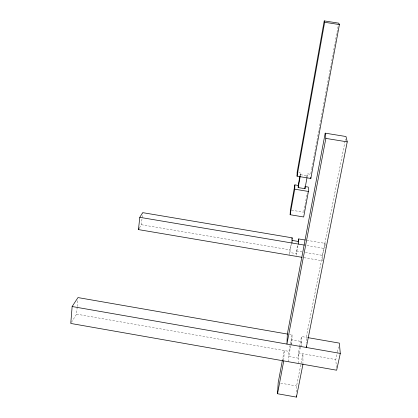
<?xml version="1.0" encoding="UTF-8"?>
<svg xmlns="http://www.w3.org/2000/svg" width="418" height="418" viewBox="0 0 418 418"><rect width="100%" height="100%" fill="white"/><g stroke="black" fill="none" stroke-linecap="round" stroke-linejoin="round"><path stroke-width="0.31" stroke-dasharray="2.09 1.57" d="M301.456 346.621L301.493 336.521L307.267 337.525M300.302 175.91L300.542 172.644L298.854 172.368M298.149 363.441L298.269 352.996L299.387 347.295M296.493 392.157L296.581 385.981L302.951 353.821L302.951 364.287M296.383 255.273L296.477 250.972L297.532 245.272M291.774 344.928L292.062 334.875L289.486 334.426M288.551 361.753L288.916 351.36L290.244 344.385M289.747 254.693L289.956 249.87L291.111 243.532M283.785 360.264L284.24 350.54L282.458 360.002M71.447 322.356L76.583 314.143L77.168 307.131M77.225 306.498L77.758 300.124M139.419 227.967L141.341 224.722L142.606 213.284M299.967 175.837L300.542 172.644M291.498 243.438L289.841 252.529L296.419 253.642L297.961 245.34M306.718 176.95L307.303 173.757L310.689 174.311L311.635 169.191M307.12 177.033L307.303 173.757M303.776 211.581L307.272 192.745M311.755 168.548L314.247 155.099M314.367 154.456L338.585 23.789M290.364 343.753L292.062 334.875M299.507 346.663L301.493 336.521M300.343 347.269L298.212 358.153L288.733 356.491L291.921 339.834L301.477 341.506L300.469 346.626M345.101 141.002L306.216 337.342L306.263 343.037M345.226 140.359L345.482 139.079M322.889 259.656L322.612 255.398L325 243.365L307.042 240.34M336.448 367.709L335.795 359.574L337.289 352.609M337.425 351.977L338.517 346.914M300.521 174.682L307.345 175.806M291.644 210.207L303.661 212.208M306.916 245.533L324.76 248.543M141.341 224.722L289.956 249.87M296.477 250.972L302.214 251.944M305.401 252.488L322.612 255.398M303.964 257.65L322.968 260.869M76.583 314.143L288.916 351.36M298.269 352.996L335.795 359.574M280.713 383.165L296.581 385.981M325 243.365L325.308 247.477"/><path stroke-width="0.63" d="M282.338 360.635L278.179 382.716L277.542 393.74L296.419 397.1L296.435 395.867M298.63 244.133L298.708 238.934L305.119 240.016M307.005 177.65L304.973 188.69L298.191 187.572L298.233 185.425L299.852 176.48M297.057 176.192L297.167 172.085L324.227 20.9L338.705 23.147L339.421 24.568L310.83 178.465L297.057 176.192L324.655 22.274L324.227 20.9M305.516 186.627L308.317 187.092L308.416 191.454L303.677 216.984L290.149 214.721L294.727 189.187L294.878 184.871L298.233 185.425M291.952 243.004L292.151 237.832L142.679 212.647L139.8 217.323L138.457 229.592L302.062 257.326M290.149 214.721L290.379 209.993L294.878 184.871M287.558 334.092L77.973 297.574L72.142 306.525L70.762 323.448L336.652 370.212L340.294 353.409L339.332 343.115L307.909 337.639M298.191 187.572L300.187 176.527M291.916 239.096L292.151 237.832M298.123 242.106L298.708 238.934M325.204 133.159L287.349 334.055L286.936 344.082L325.852 138.395L325.204 133.159L345.989 136.524L347.238 141.864L306.3 347.468L306.289 346.198M277.542 393.74L283.754 360.912M296.419 397.1L302.951 364.287M138.457 229.592L139.1 228.51M324.655 22.274L339.421 24.568M325.852 138.395L347.238 141.864M294.727 189.187L308.416 191.454M292.051 240.397L298.671 241.51M139.8 217.323L304.367 245.1M72.142 306.525L340.294 353.409M310.788 177.279L310.83 178.465M304.957 186.538L304.973 188.69"/></g></svg>
